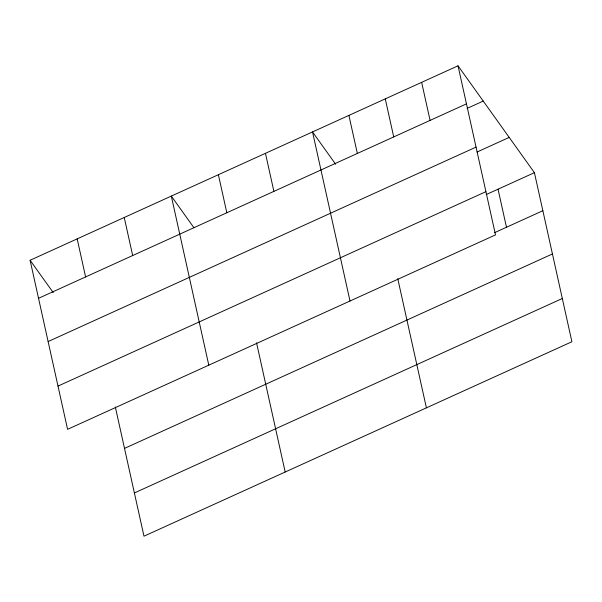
<?xml version="1.0" encoding="UTF-8"?>
<svg xmlns="http://www.w3.org/2000/svg" width="602" height="602" viewBox="0 0 602 602"><rect width="100%" height="100%" fill="white"/><g stroke="black" fill="none" stroke-linecap="round" stroke-linejoin="round"><path stroke-width="0.9" d="M458.024 65.814L495.506 234.893L67.582 429.331L30.1 260.26L458.024 65.814L534.418 172.669L571.9 341.74L143.976 536.186L115.328 406.967M38.536 298.314L466.46 103.868M467.16 108.375L483.233 101.076M48.122 341.552L476.047 147.106M477.062 152.013L509.209 137.406M57.995 386.1L485.919 191.654M486.198 194.574L534.418 172.669M494.641 232.628L542.853 210.723M124.516 448.4L552.44 253.961M134.389 492.948L562.313 298.502M335.638 164.248L312.528 131.928L350.01 301M193.897 227.676L171.314 196.094L208.796 365.166M30.1 260.26L53.209 292.58M498.042 189.194L506.478 227.247M421.648 82.339L430.084 120.4M385.272 98.871L393.716 136.925M397.756 278.636L426.404 407.855M348.904 115.396L357.34 153.45M265.459 153.314L273.895 191.368M256.542 342.801L285.19 472.021M218.383 174.7L226.826 212.754M124.245 217.48L132.681 255.534M77.169 238.866L85.604 276.928"/></g></svg>
